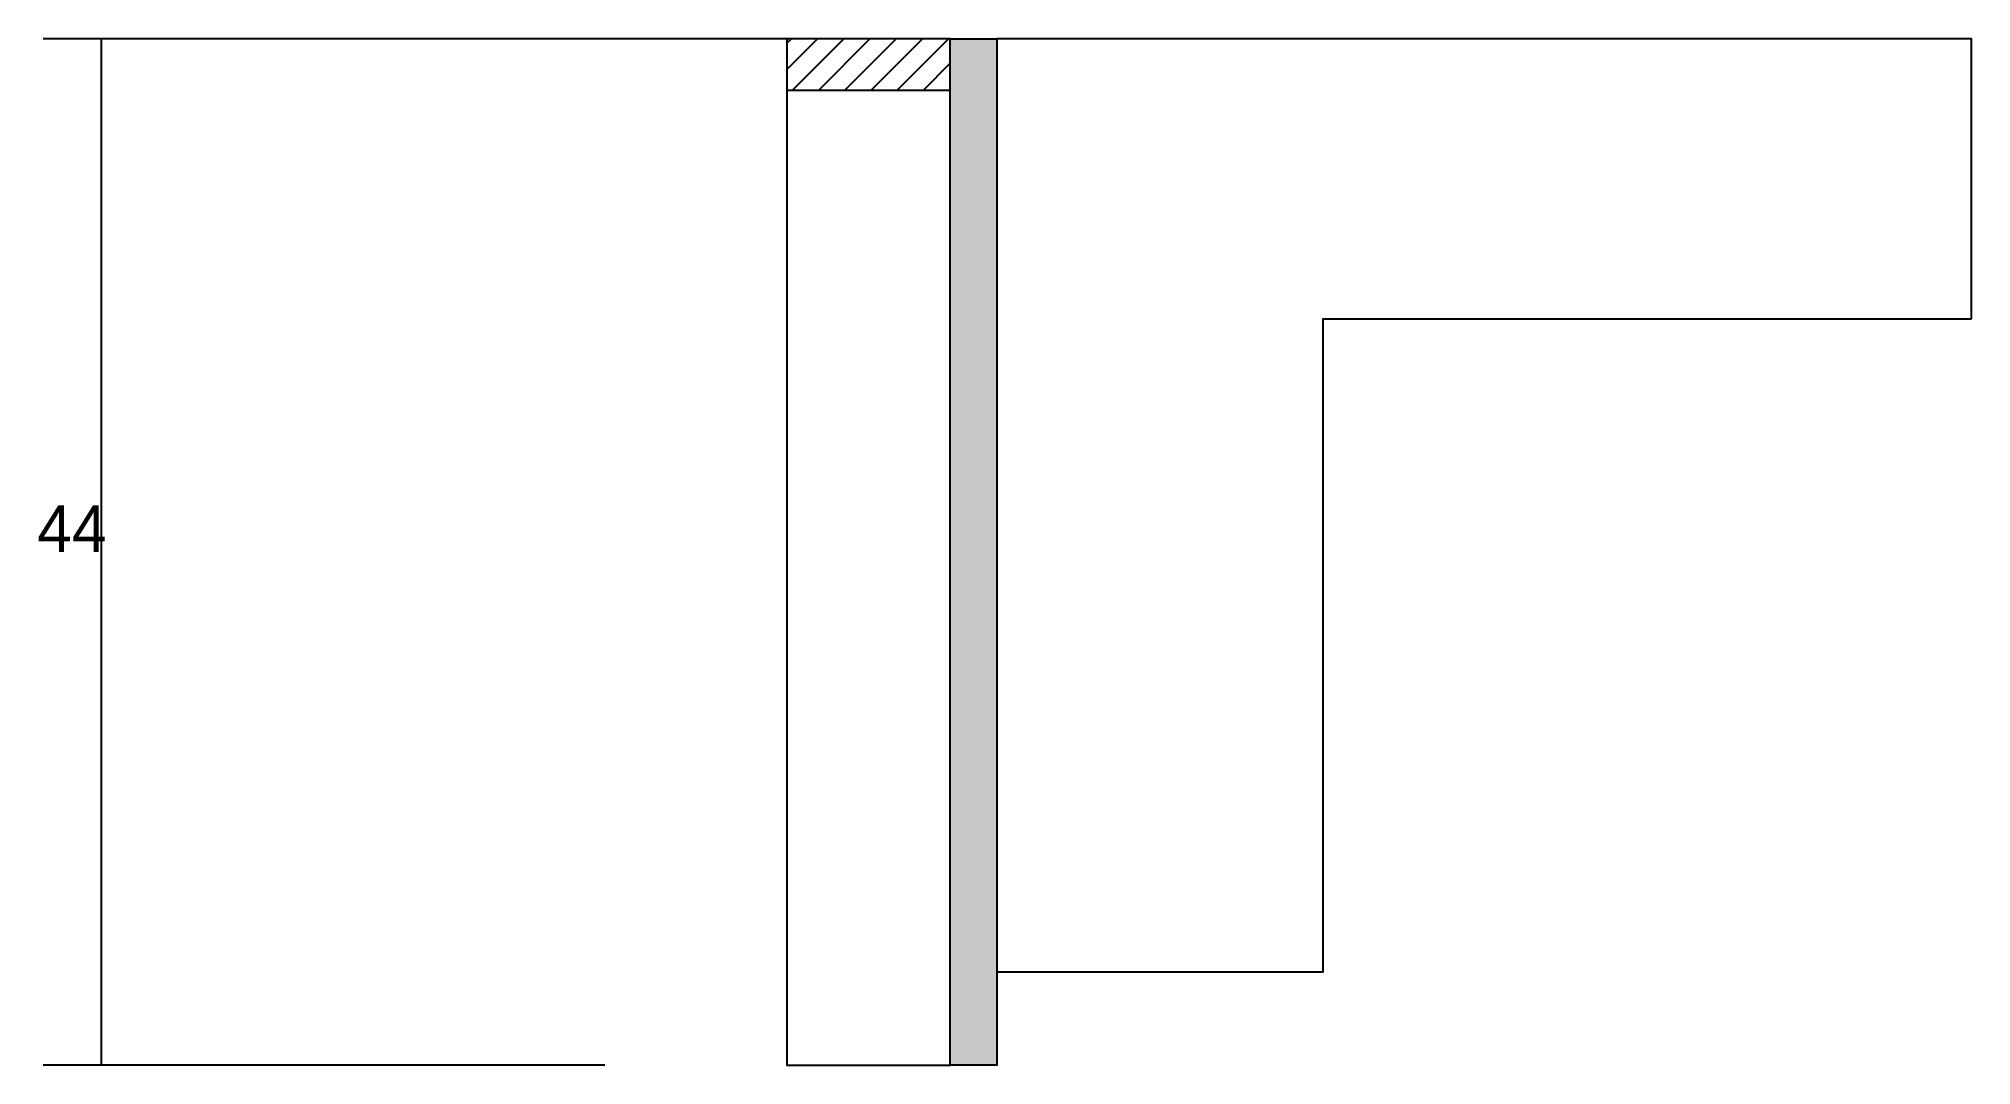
# Model space of a CAD drawing. Header units: metres. Extents: x 2846 to 4049, y 7871 to 9160.
# Drawn here: x 2887.1 to 3052.9, y 7910.6 to 7998.6 of the extents above.
import ezdxf

# ---------------------------------------------------------------- set-up
doc = ezdxf.new("R2010")
doc.units = ezdxf.units.M
for name, color, linetype in [('CONCRETO', 251, 'Continuous'), ('COTA', 241, 'Continuous'), ('Hachura', 253, 'Continuous'), ('Madeira', 126, 'Continuous'), ('Painéis', 200, 'Continuous')]:
    doc.layers.add(name, color=color, linetype=linetype)

msp = doc.modelspace()

# ---------------------------------------------------------------- hatches: boundary and pattern name
at = {"layer": 'Hachura'}
h = msp.add_hatch(dxfattribs=at)
h.set_pattern_fill('ANSI31', scale=0.5)
h.paths.add_polyline_path([(2965.3, 7994.2), (2965.3, 7998.6), (2965.3, 7998.6), (2951.3, 7998.6), (2951.3, 7998.6), (2951.3, 7994.2), (2951.3, 7994.2), (2965.3, 7994.2)])
h = msp.add_hatch(color=8, dxfattribs=at)
h.dxf.hatch_style = 1
h.paths.add_polyline_path([(2965.3, 7998.6), (2969.3, 7998.6), (2969.3, 7998.6), (2969.3, 7910.6), (2969.3, 7910.6), (2965.3, 7910.6), (2965.3, 7910.6), (2965.3, 7998.6)])

# ---------------------------------------------------------------- linework, layer by layer
at = {"layer": 'CONCRETO'}
msp.add_lwpolyline([(3052.9, 7974.6), (3052.9, 7998.6), (2969.3, 7998.6), (2969.3, 7970.6), (2969.3, 7970.6), (2969.3, 7918.6), (2997.3, 7918.6), (2997.3, 7974.6)], close=True, dxfattribs=at)
at = {"layer": 'COTA'}
for p, q in [((2951.3, 7998.6), (2887.5, 7998.6)), ((2892.5, 7910.6), (2892.5, 7998.6)), ((2935.7, 7910.6), (2887.5, 7910.6))]:
    msp.add_line(p, q, dxfattribs=at)
at = {"layer": 'Madeira'}
for points in [[(2965.3, 7994.2), (2965.3, 7998.6), (2951.3, 7998.6), (2951.3, 7994.2)], [(2965.3, 7998.6), (2951.3, 7998.6), (2951.3, 7910.6), (2965.3, 7910.6)]]:
    msp.add_lwpolyline(points, close=True, dxfattribs=at)
at = {"layer": 'Painéis'}
msp.add_lwpolyline([(2965.3, 7998.6), (2969.3, 7998.6), (2969.3, 7910.6), (2965.3, 7910.6)], close=True, dxfattribs=at)

# ---------------------------------------------------------------- texts
at = {"layer": 'COTA'}
msp.add_text('44', height=4, dxfattribs=at).set_placement((2887, 7954.6))

doc.saveas('drawing.dxf')
